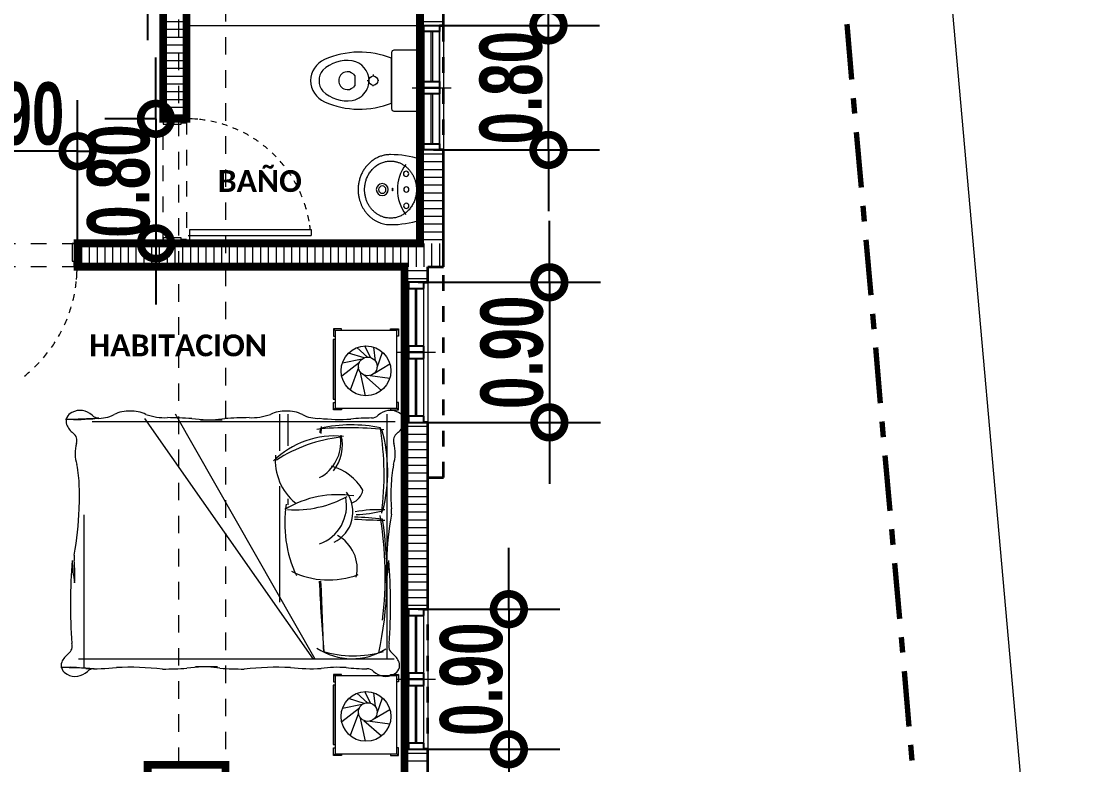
# Model space of a CAD drawing. Header units: metres. Extents: x -144 to 1000, y -717 to 29.
# Drawn here: x 471.55 to 478.34, y -567.22 to -562.44 of the extents above; entities that cross this region are included whole.
import ezdxf

# ---------------------------------------------------------------- set-up
doc = ezdxf.new("R2010")
doc.units = ezdxf.units.M
for name, pattern in [('Basculante', [0.11625, 0.075, -0.04125]), ('basculante modificado', [0.18, 0.1125, -0.0675]), ('Dash Dot 3_16_', [0.595313, 0.357187, -0.119063, 0, -0.119063]), ('Trazo', [0.45, 0.225, -0.225])]:
    doc.linetypes.add(name, pattern=pattern)
doc.layers.get('0').update_dxf_attribs({"color": 1})
doc.layers.get('Defpoints').update_dxf_attribs({"color": 1})
doc.layers.add('00-MEDICION', color=30, linetype='Continuous')
for name, color, linetype, lineweight in [('A-ANNO-DIMS', 1, 'Continuous', 9), ('A-DETL', 1, 'Continuous', 9), ('A-DETL-GENF', 1, 'Continuous', 9), ('A-DOOR', 1, 'Continuous', 9), ('A-DOOR-FRAM', 1, 'Continuous', 9), ('A-DOOR-HDLN', 1, 'Trazo', 20), ('A-GLAZ', 1, 'Continuous', 9), ('A-WALL', 4, 'Continuous', 9), ('G-ANNO-TEXT', 2, 'Continuous', 9), ('I-FURN', 2, 'Continuous', 9), ('P-SANR-FIXT', 1, 'Continuous', 9)]:
    doc.layers.add(name, color=color, linetype=linetype, lineweight=lineweight)
doc.layers.add('A-WALL-PATT', color=7, linetype='Continuous', lineweight=35, true_color=0x9c9c9c)
doc.styles.add('Britannic Bold_B_1', font='', dxfattribs={"width": 0.7, "height": 0.4})
doc.styles.add('Calibri_B_1', font='calibrib.ttf', dxfattribs={"height": 0.135})
doc.styles.get('Britannic Bold_B_1').set_extended_font_data('Britannic Bold', bold=True)
doc.dimstyles.new('LINDEROS', dxfattribs={"dimscale": 0.3048, "dimtxt": 0.406749, "dimasz": 0.393701, "dimexe": 0.328084, "dimexo": 0.0625, "dimgap": 0.032808, "dimtad": 1, "dimrnd": 0.01, "dimzin": 0, "dimdsep": 46, "dimtxsty": 'Britannic Bold_B_1', "dimblk1": 'DOTSMALL', "dimblk2": 'DOTSMALL', "dimsah": 1, "dimcen": 0.09, "dimazin": 0, "dimtfac": 1, "dimtdec": 4, "dimtix": 1, "dimtmove": 0, "dimatfit": 3, "dimfxl": 1.64042, "dimfxlon": 1, "dimtvp": 1, "dimtolj": 1, "dimtzin": 0, "dimarcsym": 2})

# ---------------------------------------------------------------- blocks, each defined once
blk = doc.blocks.new('U')
at = {"layer": 'A-ANNO-DIMS', "color": 5, "true_color": 0x0000ff}
blk.add_line((480.4645, -482.7343), (482.8649, -509.8081), dxfattribs=at)
at = {"layer": 'A-DETL', "color": 7, "linetype": 'Dash Dot 3_16_', "lineweight": 70}
blk.add_line((479.7828, -482.7947), (482.1832, -509.8685), dxfattribs=at)
at = {"layer": 'A-DETL', "color": 7, "linetype": 'Basculante', "lineweight": 35}
for p, q in [((478.7877, -503.7139), (478.7877, -497.51)), ((478.6877, -503.7139), (478.7877, -503.7139)), ((478.6877, -506.3589), (478.6877, -503.7139))]:
    blk.add_line(p, q, dxfattribs=at)
at = {"layer": 'A-DETL', "color": 7, "linetype": 'basculante modificado'}
for p, q in [((477.0875, -505.5599), (477.0875, -498.7599)), ((477.3875, -498.7599), (477.3875, -505.5599))]:
    blk.add_line(p, q, dxfattribs=at)
at = {"layer": 'A-DETL-GENF', "lineweight": 25}
for p, q in [((478.6627, -500.81), (478.7627, -500.81)), ((478.6627, -500.85), (478.6627, -500.81)), ((478.7627, -500.85), (478.6627, -500.85)), ((478.7627, -500.81), (478.7627, -500.85)), ((478.6627, -501.17), (478.7627, -501.17)), ((478.6627, -501.21), (478.6627, -501.17)), ((478.7627, -501.17), (478.7627, -501.21)), ((478.6627, -501.21), (478.7627, -501.21)), ((478.6627, -501.25), (478.6627, -501.21)), ((478.7627, -501.21), (478.6627, -501.21)), ((478.7627, -501.25), (478.6627, -501.25)), ((478.7627, -501.21), (478.7627, -501.25)), ((478.6627, -501.57), (478.7627, -501.57)), ((478.6627, -501.61), (478.6627, -501.57)), ((478.7627, -501.57), (478.7627, -501.61)), ((478.7627, -501.61), (478.6627, -501.61)), ((478.5627, -502.46), (478.5627, -502.5)), ((478.6627, -502.46), (478.5627, -502.46)), ((478.6627, -502.5), (478.6627, -502.46)), ((478.5627, -502.5), (478.6627, -502.5)), ((478.5627, -502.87), (478.5627, -502.91)), ((478.6627, -502.87), (478.5627, -502.87)), ((478.6627, -502.91), (478.6627, -502.87)), ((478.5627, -502.91), (478.6627, -502.91)), ((478.5627, -502.91), (478.5627, -502.95)), ((478.6627, -502.91), (478.5627, -502.91)), ((478.5627, -502.95), (478.6627, -502.95)), ((478.6627, -502.95), (478.6627, -502.91)), ((478.5627, -503.32), (478.5627, -503.36)), ((478.6627, -503.32), (478.5627, -503.32)), ((478.5627, -503.36), (478.6627, -503.36)), ((478.6627, -503.36), (478.6627, -503.32)), ((478.5627, -504.56), (478.5627, -504.6)), ((478.6627, -504.56), (478.5627, -504.56)), ((478.6627, -504.6), (478.6627, -504.56)), ((478.5627, -504.6), (478.6627, -504.6)), ((478.5627, -504.97), (478.5627, -505.01)), ((478.6627, -504.97), (478.5627, -504.97)), ((478.6627, -505.01), (478.6627, -504.97)), ((478.5627, -505.01), (478.6627, -505.01)), ((478.5627, -505.01), (478.5627, -505.05)), ((478.6627, -505.01), (478.5627, -505.01)), ((478.5627, -505.05), (478.6627, -505.05)), ((478.6627, -505.05), (478.6627, -505.01)), ((478.5627, -505.42), (478.5627, -505.46)), ((478.6627, -505.42), (478.5627, -505.42)), ((478.5627, -505.46), (478.6627, -505.46)), ((478.6627, -505.46), (478.6627, -505.42))]:
    blk.add_line(p, q, dxfattribs=at)
at = {"layer": 'A-DETL-GENF'}
for p, q in [((478.6627, -500.85), (478.6627, -501.17)), ((478.7077, -500.85), (478.7077, -501.17)), ((478.7177, -500.85), (478.7177, -501.17)), ((478.7627, -500.85), (478.7627, -501.17)), ((478.6627, -501.25), (478.6627, -501.57)), ((478.7077, -501.25), (478.7077, -501.57)), ((478.7177, -501.25), (478.7177, -501.57)), ((478.7627, -501.25), (478.7627, -501.57)), ((478.5627, -502.87), (478.5627, -502.5)), ((478.6077, -502.87), (478.6077, -502.5)), ((478.6177, -502.87), (478.6177, -502.5)), ((478.6627, -502.87), (478.6627, -502.5)), ((478.5627, -503.32), (478.5627, -502.95)), ((478.6077, -503.32), (478.6077, -502.95)), ((478.6177, -503.32), (478.6177, -502.95)), ((478.6627, -503.32), (478.6627, -502.95)), ((478.5627, -504.97), (478.5627, -504.6)), ((478.6077, -504.97), (478.6077, -504.6)), ((478.6177, -504.97), (478.6177, -504.6)), ((478.6627, -504.97), (478.6627, -504.6)), ((478.5627, -505.42), (478.5627, -505.05)), ((478.6077, -505.42), (478.6077, -505.05)), ((478.6177, -505.42), (478.6177, -505.05)), ((478.6627, -505.42), (478.6627, -505.05))]:
    blk.add_line(p, q, dxfattribs=at)
at = {"layer": 'A-DETL-GENF', "linetype": 'Basculante'}
for p, q in [((476.9877, -502.21), (476.9877, -501.41)), ((476.9877, -501.41), (477.1377, -501.41)), ((477.1377, -501.41), (477.1377, -502.21)), ((475.5377, -502.21), (476.4377, -502.21)), ((476.4377, -502.21), (476.4377, -502.36)), ((477.1377, -502.21), (476.9877, -502.21)), ((476.4377, -502.36), (475.5377, -502.36))]:
    blk.add_line(p, q, dxfattribs=at)
at = {"layer": 'A-DOOR', "lineweight": 15}
for p, q in [((477.1577, -502.12), (477.9377, -502.12)), ((477.1577, -502.195), (477.1577, -502.12)), ((477.9377, -502.12), (477.9377, -502.16)), ((477.1477, -502.16), (477.9377, -502.16)), ((477.1477, -502.195), (477.1577, -502.195)), ((477.1477, -502.21), (477.1477, -502.195))]:
    blk.add_line(p, q, dxfattribs=at)
at = {"layer": 'A-DOOR'}
blk.add_line((477.1377, -502.21), (476.9877, -502.21), dxfattribs=at)
for centre, radius, start, end in [((477.1377, -502.21), 0.8, 84.86021, 90), ((477.1377, -502.21), 0.8, 81.40092, 84.05706), ((477.1377, -502.21), 0.8, 76.09186, 78.74617), ((477.1377, -502.21), 0.8, 70.78086, 73.43707), ((477.1377, -502.21), 0.8, 65.46046, 68.1223), ((477.1377, -502.21), 0.8, 60.12331, 62.79443), ((477.1377, -502.21), 0.8, 54.7622, 57.44619), ((477.1377, -502.21), 0.8, 49.37018, 52.07048), ((477.1377, -502.21), 0.8, 43.94059, 46.66048), ((477.1377, -502.21), 0.8, 38.46716, 41.20973), ((477.1377, -502.21), 0.8, 32.94407, 35.71217), ((477.1377, -502.21), 0.8, 27.36602, 30.16222), ((477.1377, -502.21), 0.8, 21.72829, 24.55488), ((477.1377, -502.21), 0.8, 15.83157, 18.88574), ((477.1377, -502.21), 0.8, 10.25822, 13.15108), ((477.1377, -502.21), 0.8, 10.25822, 13.15108), ((477.1377, -502.21), 0.8, 6.45945, 8.44999), ((475.5392, -502.362), 0.8947, 354.86021, 0), ((475.5392, -502.362), 0.8947, 351.40092, 354.05706), ((475.5392, -502.362), 0.8947, 346.09186, 348.74617), ((475.5392, -502.362), 0.8947, 340.78086, 343.43707), ((475.5392, -502.362), 0.8947, 335.46046, 338.1223), ((475.5392, -502.362), 0.8947, 330.12331, 332.79443), ((475.5392, -502.362), 0.8947, 324.7622, 327.44619), ((475.5392, -502.362), 0.8947, 319.37018, 322.07048), ((475.5392, -502.362), 0.8947, 313.94059, 316.66048), ((475.5392, -502.362), 0.8947, 308.46716, 311.20973)]:
    blk.add_arc(centre, radius, start, end, dxfattribs=at)
at = {"layer": 'A-DOOR-FRAM'}
for p, q in [((476.9877, -501.41), (476.9877, -501.445)), ((476.9877, -501.445), (477.1027, -501.445)), ((477.1027, -501.445), (477.1027, -501.435)), ((477.1027, -501.435), (477.1377, -501.435)), ((477.1377, -501.435), (477.1377, -501.41)), ((476.9877, -502.175), (476.9877, -502.21)), ((477.1027, -502.175), (476.9877, -502.175)), ((477.1027, -502.185), (477.1027, -502.175)), ((477.1377, -502.185), (477.1027, -502.185)), ((477.1377, -502.21), (477.1377, -502.185)), ((476.4377, -502.21), (476.4027, -502.21)), ((476.4027, -502.21), (476.4027, -502.325)), ((476.4027, -502.325), (476.4127, -502.325)), ((476.4127, -502.325), (476.4127, -502.36)), ((476.4127, -502.36), (476.4377, -502.36))]:
    blk.add_line(p, q, dxfattribs=at)
at = {"layer": 'A-DOOR-HDLN'}
for p, q in [((476.9877, -501.41), (477.1377, -501.41)), ((476.4377, -502.21), (476.4377, -502.36))]:
    blk.add_line(p, q, dxfattribs=at)
at = {"layer": 'A-GLAZ'}
for p, q in [((478.7627, -500.81), (478.6627, -500.81)), ((478.6627, -500.81), (478.6627, -501.21)), ((478.7627, -501.21), (478.7627, -500.81)), ((478.5877, -501.21), (478.8377, -501.21)), ((478.7627, -501.21), (478.6627, -501.21)), ((478.6627, -501.21), (478.6627, -501.61)), ((478.7627, -501.21), (478.6627, -501.21)), ((478.7627, -501.61), (478.7627, -501.21)), ((478.7627, -501.61), (478.6627, -501.61)), ((478.5627, -502.46), (478.6627, -502.46)), ((478.5627, -502.46), (478.5627, -502.91)), ((478.6627, -502.91), (478.6627, -502.46)), ((478.4877, -502.91), (478.7377, -502.91)), ((478.5627, -502.91), (478.6627, -502.91)), ((478.5627, -502.91), (478.6627, -502.91)), ((478.5627, -502.91), (478.5627, -503.36)), ((478.6627, -503.36), (478.6627, -502.91)), ((478.5627, -503.36), (478.6627, -503.36)), ((478.5627, -504.56), (478.6627, -504.56)), ((478.5627, -504.56), (478.5627, -505.01)), ((478.6627, -505.01), (478.6627, -504.56)), ((478.4877, -505.01), (478.7377, -505.01)), ((478.5627, -505.01), (478.6627, -505.01)), ((478.5627, -505.01), (478.6627, -505.01)), ((478.5627, -505.01), (478.5627, -505.46)), ((478.6627, -505.46), (478.6627, -505.01)), ((478.5627, -505.46), (478.6627, -505.46))]:
    blk.add_line(p, q, dxfattribs=at)
at = {"layer": 'A-WALL', "lineweight": 35}
for p, q in [((478.7877, -500.81), (478.7877, -499.26)), ((477.1377, -501.41), (477.1377, -500.01)), ((478.6377, -500.01), (478.6377, -500.81)), ((476.9877, -500.4099), (476.9877, -501.41)), ((478.6377, -500.81), (478.6627, -500.81)), ((478.7627, -500.81), (478.7877, -500.81)), ((476.9877, -501.41), (477.1377, -501.41)), ((478.6377, -501.61), (478.6377, -502.21)), ((478.6627, -501.61), (478.6377, -501.61)), ((478.7877, -501.61), (478.7627, -501.61)), ((478.7877, -502.36), (478.7877, -501.61)), ((478.6377, -502.21), (476.4377, -502.21)), ((476.4377, -502.21), (476.4377, -502.36)), ((476.4377, -502.36), (478.5377, -502.36)), ((478.5377, -502.36), (478.5377, -502.46)), ((478.6877, -502.36), (478.7877, -502.36)), ((478.6877, -502.46), (478.6877, -502.36)), ((478.5377, -502.46), (478.5627, -502.46)), ((478.6627, -502.46), (478.6877, -502.46)), ((478.5377, -503.36), (478.5377, -504.56)), ((478.5627, -503.36), (478.5377, -503.36)), ((478.6877, -503.36), (478.6627, -503.36)), ((478.6877, -504.56), (478.6877, -503.36)), ((478.5377, -504.56), (478.5627, -504.56)), ((478.6627, -504.56), (478.6877, -504.56)), ((478.5377, -505.46), (478.5377, -506.21)), ((478.5627, -505.46), (478.5377, -505.46)), ((478.6877, -505.46), (478.6627, -505.46)), ((478.6877, -506.36), (478.6877, -505.46))]:
    blk.add_line(p, q, dxfattribs=at)
at = {"layer": 'A-WALL'}
for p, q in [((478.6377, -501.61), (478.6377, -500.81)), ((478.7877, -500.81), (478.7877, -501.61)), ((478.5377, -503.36), (478.5377, -502.46)), ((478.6877, -502.46), (478.6877, -503.36)), ((478.5377, -505.46), (478.5377, -504.56)), ((478.6877, -504.56), (478.6877, -505.46))]:
    blk.add_line(p, q, dxfattribs=at)
at = {"layer": 'A-WALL-PATT', "color": 8, "lineweight": 5, "true_color": 0x727272}
for p, q in [((476.9877, -500.7851), (477.1377, -500.7851)), ((476.9877, -500.8351), (477.1377, -500.8351)), ((478.6377, -500.7851), (478.7877, -500.7851)), ((476.9877, -500.8851), (477.1377, -500.8851)), ((476.9877, -500.9351), (477.1377, -500.9351)), ((476.9877, -500.9851), (477.1377, -500.9851)), ((476.9877, -501.0351), (477.1377, -501.0351)), ((476.9877, -501.0851), (477.1377, -501.0851)), ((476.9877, -501.1351), (477.1377, -501.1351)), ((476.9877, -501.1851), (477.1377, -501.1851)), ((476.9877, -501.2351), (477.1377, -501.2351)), ((476.9877, -501.2851), (477.1377, -501.2851)), ((476.9877, -501.3351), (477.1377, -501.3351)), ((476.9877, -501.3851), (477.1377, -501.3851)), ((478.6377, -501.6351), (478.7877, -501.6351)), ((478.6377, -501.6851), (478.7877, -501.6851)), ((478.6377, -501.7351), (478.7877, -501.7351)), ((478.6377, -501.7851), (478.7877, -501.7851)), ((478.6377, -501.8351), (478.7877, -501.8351)), ((478.6377, -501.8851), (478.7877, -501.8851)), ((478.6377, -501.9351), (478.7877, -501.9351)), ((478.6377, -501.9851), (478.7877, -501.9851)), ((478.6377, -502.0351), (478.7877, -502.0351)), ((478.6377, -502.0851), (478.7877, -502.0851)), ((478.6377, -502.1351), (478.7877, -502.1351)), ((478.6377, -502.1851), (478.7877, -502.1851)), ((476.4623, -502.21), (476.4623, -502.36)), ((476.5123, -502.21), (476.5123, -502.36)), ((476.5623, -502.21), (476.5623, -502.36)), ((476.6123, -502.21), (476.6123, -502.36)), ((476.6623, -502.21), (476.6623, -502.36)), ((476.7123, -502.21), (476.7123, -502.36)), ((476.7623, -502.21), (476.7623, -502.36)), ((476.8123, -502.21), (476.8123, -502.36)), ((476.8623, -502.21), (476.8623, -502.36)), ((476.9123, -502.21), (476.9123, -502.36)), ((476.9623, -502.21), (476.9623, -502.36)), ((477.0123, -502.21), (477.0123, -502.36)), ((477.0623, -502.21), (477.0623, -502.36)), ((477.1123, -502.21), (477.1123, -502.36)), ((477.1623, -502.21), (477.1623, -502.36)), ((477.2123, -502.21), (477.2123, -502.36)), ((477.2623, -502.21), (477.2623, -502.36)), ((477.3123, -502.21), (477.3123, -502.36)), ((477.3623, -502.21), (477.3623, -502.36)), ((477.4123, -502.21), (477.4123, -502.36)), ((477.4623, -502.21), (477.4623, -502.36)), ((477.5123, -502.21), (477.5123, -502.36)), ((477.5623, -502.21), (477.5623, -502.36)), ((477.6123, -502.21), (477.6123, -502.36)), ((477.6623, -502.21), (477.6623, -502.36)), ((477.7123, -502.21), (477.7123, -502.36)), ((477.7623, -502.21), (477.7623, -502.36)), ((477.8123, -502.21), (477.8123, -502.36)), ((477.8623, -502.21), (477.8623, -502.36)), ((477.9123, -502.21), (477.9123, -502.36)), ((477.9623, -502.21), (477.9623, -502.36)), ((478.0123, -502.21), (478.0123, -502.36)), ((478.0623, -502.21), (478.0623, -502.36)), ((478.1123, -502.21), (478.1123, -502.36)), ((478.1623, -502.21), (478.1623, -502.36)), ((478.2123, -502.21), (478.2123, -502.36)), ((478.2623, -502.21), (478.2623, -502.36)), ((478.3123, -502.21), (478.3123, -502.36)), ((478.3623, -502.21), (478.3623, -502.36)), ((478.4123, -502.21), (478.4123, -502.36)), ((478.4623, -502.21), (478.4623, -502.36)), ((478.5123, -502.21), (478.5123, -502.36)), ((478.5623, -502.21), (478.5623, -502.36)), ((478.6123, -502.21), (478.6123, -502.36)), ((478.6623, -502.21), (478.6623, -502.36)), ((478.7123, -502.21), (478.7123, -502.36)), ((478.7623, -502.21), (478.7623, -502.36)), ((478.538, -502.3851), (478.6877, -502.3851)), ((478.5384, -502.4351), (478.6877, -502.4351)), ((478.5377, -503.3851), (478.6877, -503.3851)), ((478.5377, -503.4351), (478.6877, -503.4351)), ((478.5377, -503.4851), (478.6877, -503.4851)), ((478.5377, -503.5351), (478.6877, -503.5351)), ((478.5377, -503.5851), (478.6877, -503.5851)), ((478.5377, -503.6351), (478.6877, -503.6351)), ((478.5377, -503.6851), (478.6877, -503.6851)), ((478.5377, -503.7351), (478.6877, -503.7351)), ((478.5377, -503.7851), (478.6877, -503.7851)), ((478.5377, -503.8351), (478.6877, -503.8351)), ((478.5377, -503.8851), (478.6877, -503.8851)), ((478.5377, -503.9351), (478.6877, -503.9351)), ((478.5377, -503.9851), (478.6877, -503.9851)), ((478.5377, -504.0351), (478.6877, -504.0351)), ((478.5377, -504.0851), (478.6877, -504.0851)), ((478.5377, -504.1351), (478.6877, -504.1351)), ((478.5377, -504.1851), (478.6877, -504.1851)), ((478.5377, -504.2351), (478.6877, -504.2351)), ((478.5377, -504.2851), (478.6877, -504.2851)), ((478.5377, -504.3351), (478.6877, -504.3351)), ((478.5377, -504.3851), (478.6877, -504.3851)), ((478.5377, -504.4351), (478.6877, -504.4351)), ((478.5377, -504.4851), (478.6877, -504.4851)), ((478.5377, -504.5351), (478.6877, -504.5351)), ((478.5377, -505.4851), (478.6877, -505.4851)), ((478.5377, -505.5351), (478.6877, -505.5351))]:
    blk.add_line(p, q, dxfattribs=at)
at = {"layer": 'I-FURN'}
for p, q in [((478.081, -502.7595), (478.0919, -502.7694)), ((478.081, -502.7595), (478.081, -502.8071)), ((478.1334, -502.7595), (478.081, -502.7595)), ((478.081, -502.8071), (478.0919, -502.8071)), ((478.0919, -502.7694), (478.0919, -503.2694)), ((478.4891, -502.7694), (478.0919, -502.7694)), ((478.1334, -502.7694), (478.1334, -502.7595)), ((478.4476, -502.7595), (478.5, -502.7595)), ((478.4476, -502.7694), (478.4476, -502.7595)), ((478.5, -502.7595), (478.4891, -502.7694)), ((478.4891, -503.2694), (478.4891, -502.7694)), ((478.5, -502.8071), (478.4891, -502.8071)), ((478.5, -502.7595), (478.5, -502.8071)), ((478.0792, -502.8283), (478.0792, -503.2105)), ((478.0919, -502.8283), (478.0792, -502.8283)), ((478.0919, -503.2105), (478.0919, -502.8283)), ((478.2996, -502.941), (478.232, -502.8798)), ((478.3187, -502.9434), (478.2832, -502.8691)), ((478.3508, -502.9662), (478.3403, -502.8768)), ((478.2651, -502.9535), (478.1386, -502.9789)), ((478.2785, -502.9457), (478.1787, -502.9146)), ((478.3615, -503.0077), (478.3962, -502.9087)), ((478.2483, -502.9763), (478.1345, -503.064)), ((478.2423, -503.0083), (478.1885, -503.1522)), ((478.3446, -503.043), (478.4442, -502.984)), ((478.2501, -503.0313), (478.2856, -503.189)), ((478.2762, -503.0552), (478.3898, -503.1545)), ((478.3171, -503.059), (478.4436, -503.0758)), ((478.0792, -503.2105), (478.0919, -503.2105)), ((478.081, -503.2317), (478.0919, -503.2317)), ((478.081, -503.2793), (478.081, -503.2317)), ((478.081, -503.2793), (478.0919, -503.2694)), ((478.1334, -503.2793), (478.081, -503.2793)), ((478.0919, -503.2694), (478.4891, -503.2694)), ((478.1334, -503.2694), (478.1334, -503.2793)), ((478.4476, -503.2694), (478.4476, -503.2793)), ((478.4476, -503.2793), (478.5, -503.2793)), ((478.5, -503.2317), (478.4891, -503.2317)), ((478.5, -503.2793), (478.4891, -503.2694)), ((478.5, -503.2793), (478.5, -503.2317)), ((478.477, -503.3569), (476.5309, -503.3569)), ((477.9534, -504.8819), (476.87, -503.335)), ((477.9634, -504.8819), (477.067, -503.3081)), ((477.7369, -503.5424), (477.7369, -503.3081)), ((477.7899, -503.5108), (477.7899, -503.3081)), ((478.4258, -503.953), (478.4258, -503.3081)), ((478.4258, -504.8819), (478.4258, -503.4371)), ((477.7369, -504.5155), (477.7369, -503.7692)), ((477.7899, -503.89), (477.7899, -503.8514)), ((476.4804, -504.937), (476.4804, -503.953)), ((478.472, -504.8819), (476.4422, -504.8819)), ((478.081, -504.9792), (478.0919, -504.9891)), ((478.081, -504.9792), (478.081, -505.0268)), ((478.1334, -504.9792), (478.081, -504.9792)), ((478.0919, -504.9891), (478.0919, -505.4891)), ((478.4891, -504.9891), (478.0919, -504.9891)), ((478.1334, -504.9891), (478.1334, -504.9792)), ((478.4476, -504.9792), (478.5, -504.9792)), ((478.4476, -504.9891), (478.4476, -504.9792)), ((478.5, -504.9792), (478.4891, -504.9891)), ((478.4891, -505.4891), (478.4891, -504.9891)), ((478.5, -504.9792), (478.5, -505.0268)), ((478.0792, -505.048), (478.0792, -505.4302)), ((478.0919, -505.048), (478.0792, -505.048)), ((478.081, -505.0268), (478.0919, -505.0268)), ((478.0919, -505.4302), (478.0919, -505.048)), ((478.5, -505.0268), (478.4891, -505.0268)), ((478.2996, -505.1607), (478.232, -505.0995)), ((478.3187, -505.1631), (478.2832, -505.0888)), ((478.3508, -505.186), (478.3403, -505.0965)), ((478.3615, -505.2274), (478.3962, -505.1284)), ((478.2483, -505.1961), (478.1345, -505.2837)), ((478.2651, -505.1732), (478.1386, -505.1986)), ((478.2785, -505.1654), (478.1787, -505.1343)), ((478.2423, -505.2281), (478.1885, -505.3719)), ((478.2501, -505.2511), (478.2856, -505.4087)), ((478.3446, -505.2627), (478.4442, -505.2037)), ((478.2762, -505.2749), (478.3898, -505.3743)), ((478.3171, -505.2787), (478.4436, -505.2956)), ((478.0792, -505.4302), (478.0919, -505.4302)), ((478.081, -505.4514), (478.0919, -505.4514)), ((478.081, -505.4991), (478.081, -505.4514)), ((478.5, -505.4514), (478.4891, -505.4514)), ((478.5, -505.4991), (478.5, -505.4514)), ((478.0919, -505.4891), (478.081, -505.4991)), ((478.1334, -505.4991), (478.081, -505.4991)), ((478.0919, -505.4891), (478.4891, -505.4891)), ((478.1334, -505.4891), (478.1334, -505.4991)), ((478.4476, -505.4891), (478.4476, -505.4991)), ((478.4476, -505.4991), (478.5, -505.4991)), ((478.5, -505.4991), (478.4891, -505.4891))]:
    blk.add_line(p, q, dxfattribs=at)
for centre, radius in [((478.2906, -503.0289), 0.16), ((478.3018, -503.0009), 0.06), ((478.2906, -505.2487), 0.16), ((478.3018, -505.2207), 0.06)]:
    blk.add_circle(centre, radius, dxfattribs=at)
for centre, radius, start, end in [((476.4535, -503.3933), 0.1105, 45.78413, 118.72126), ((476.7683, -503.5062), 0.219, 87.96316, 116.12762), ((476.7853, -503.4875), 0.2003, 63.04698, 92.64916), ((477.7681, -503.4875), 0.2003, 87.35084, 116.95302), ((477.7851, -503.5062), 0.219, 63.87238, 92.03684), ((478.4468, -503.3933), 0.1105, 61.27874, 134.21587), ((476.3621, -500.1555), 3.1832, 269.9735, 273.80556), ((476.4313, -502.1305), 1.2103, 266.64954, 276.11997), ((476.4272, -503.3549), 0.0644, 114.65516, 197.05817), ((476.5719, -503.2745), 0.0572, 223.7565, 271.4444), ((476.5712, -503.1159), 0.2183, 267.15615, 297.45765), ((476.9992, -502.9593), 0.3706, 250.60635, 272.32801), ((477.0039, -505.7034), 2.3738, 85.96877, 89.74947), ((477.3294, -501.9788), 1.3659, 263.33019, 271.54247), ((477.2556, -502.467), 0.8777, 268.07696, 278.32269), ((477.5495, -505.7034), 2.3738, 90.25053, 94.03123), ((477.5542, -502.9593), 0.3706, 267.67199, 289.39365), ((477.9822, -503.1159), 0.2183, 242.54235, 272.84385), ((478.1221, -502.1305), 1.2103, 263.88003, 273.35046), ((478.326, -504.5994), 1.2676, 89.95925, 96.03219), ((478.3284, -503.2745), 0.0572, 268.5556, 316.2435), ((478.473, -503.3549), 0.0644, 342.94183, 65.34484), ((476.4978, -503.3158), 0.1443, 203.70607, 231.95597), ((476.3775, -503.4757), 0.0559, 340.23108, 55.86441), ((478.1797, -505.3897), 1.9954, 83.52926, 95.90649), ((479.5955, -503.6898), 1.6237, 169.65936, 170.67082), ((478.1979, -504.2859), 0.9098, 78.25655, 102.68249), ((475.9497, -503.372), 2.0543, 358.35002, 359.61519), ((476.4489, -503.6992), 1.9579, 352.83907, 8.93312), ((477.4177, -503.6779), 1.0127, 345.75461, 15.53442), ((478.5228, -503.4757), 0.0559, 124.13559, 199.76892), ((478.4025, -503.3158), 0.1443, 308.04403, 336.29393), ((476.6679, -503.5584), 0.2462, 164.99871, 197.18078), ((478.089, -504.0087), 0.5616, 84.18704, 134.47313), ((478.2404, -504.422), 0.9739, 96.66465, 122.61963), ((477.8696, -503.4858), 0.2596, 297.99994, 6.88737), ((477.8704, -503.506), 0.2687, 321.91879, 13.67035), ((478.2324, -503.5584), 0.2462, 342.81922, 15.00129), ((475.4761, -503.8094), 0.9731, 2.20755, 10.5557), ((478.056, -503.6061), 0.3482, 174.31868, 231.27219), ((479.4242, -503.8094), 0.9731, 169.4443, 177.79245), ((477.98, -503.9656), 0.3369, 30.2878, 74.59824), ((475.476, -503.8299), 0.9742, 354.95264, 3.41649), ((478.1079, -504.4762), 0.6518, 80.80231, 121.34581), ((477.8365, -503.2336), 0.6879, 265.85031, 298.95445), ((477.9893, -503.9354), 0.2171, 296.15787, 35.83294), ((478.1613, -503.772), 0.1121, 291.67931, 347.8243), ((479.4242, -503.8299), 0.9742, 176.58351, 185.04736), ((478.5541, -504.0092), 0.7857, 170.93942, 205.21906), ((477.9065, -503.895), 0.2591, 289.16577, 11.95874), ((474.7688, -503.8912), 1.6778, 348.97749, 359.16537), ((478.19, -505.539), 1.57, 82.44671, 89.05528), ((478.3682, -504.699), 0.778, 86.87703, 100.83334), ((478.205, -503.1846), 0.7676, 271.61243, 284.6566), ((476.0933, -504.348), 2.3207, 352.98595, 9.67151), ((480.101, -504.2714), 1.6778, 168.97749, 179.15234), ((477.6065, -503.9411), 0.8477, 359.3603, 1.72422), ((478.4162, -500.9491), 3.0385, 266.22382, 269.89372), ((476.1285, -504.3482), 2.2972, 347.61921, 9.15623), ((477.996, -504.2978), 0.2382, 346.50973, 62.29583), ((477.2633, -504.2214), 0.8477, 179.3603, 181.72422), ((480.0743, -504.5311), 3.683, 175.57331, 183.8684), ((477.4172, -504.2086), 1.0156, 182.16014, 190.33151), ((475.4456, -504.3327), 0.9742, 356.58351, 5.04736), ((479.3938, -504.3327), 0.9742, 174.94263, 183.41649), ((477.4222, -504.2086), 1.0156, 349.66849, 357.83986), ((474.7651, -504.5311), 3.683, 356.1316, 4.42669), ((478.0509, -503.8375), 0.5349, 243.49737, 290.69743), ((489.0373, -503.9097), 11.0568, 182.44004, 184.78531), ((413.6635, -507.1789), 64.3987, 2.088342, 2.490604), ((476.347, -504.7985), 0.0559, 304.13559, 19.76892), ((478.4923, -504.7985), 0.0559, 160.23108, 235.86441), ((476.4674, -504.9584), 0.1443, 128.04403, 156.29393), ((478.2004, -504.4726), 0.4055, 236.16641, 302.49004), ((478.212, -504.1691), 0.6905, 252.85913, 286.07365), ((478.372, -504.9584), 0.1443, 23.70607, 51.95597), ((476.3968, -504.9193), 0.0644, 162.94183, 245.34484), ((478.4426, -504.9193), 0.0644, 294.65516, 17.05817), ((476.3867, -505.7088), 0.7754, 82.35214, 94.18592), ((476.3316, -508.1187), 3.1832, 86.19444, 90.0265), ((476.423, -504.8809), 0.1105, 241.27874, 314.21587), ((476.5576, -503.8508), 1.0916, 266.4465, 276.79091), ((476.5415, -504.9997), 0.0572, 88.5556, 136.2435), ((476.7697, -506.9149), 1.9819, 83.79893, 92.40126), ((476.9734, -502.5709), 2.3738, 270.25053, 274.03123), ((477.2989, -506.2954), 1.3659, 88.45753, 96.66981), ((477.2252, -505.8072), 0.8777, 81.67731, 91.92304), ((477.5191, -502.5709), 2.3738, 265.96877, 269.74947), ((477.7228, -506.9149), 1.9819, 87.59874, 96.20107), ((477.9349, -503.8508), 1.0916, 263.20909, 273.5535), ((478.1058, -505.7088), 0.7754, 85.81408, 97.64786), ((478.2956, -503.6749), 1.2676, 263.96781, 270.04075), ((478.2979, -504.9997), 0.0572, 43.7565, 91.4444), ((478.4163, -504.8809), 0.1105, 225.78413, 298.72126)]:
    blk.add_arc(centre, radius, start, end, dxfattribs=at)
at = {"layer": 'P-SANR-FIXT'}
for p, q in [((477.1377, -500.81), (478.6377, -500.81)), ((478.4554, -500.9845), (478.4554, -501.1649)), ((478.6227, -500.9695), (478.4704, -500.9695)), ((478.4554, -501.3089), (478.4554, -501.0209)), ((478.2071, -501.1218), (478.2194, -501.1341)), ((478.2194, -501.1341), (478.2194, -501.1957)), ((478.2977, -501.1649), (478.3077, -501.1649)), ((478.3377, -501.1249), (478.3377, -501.1349)), ((478.3727, -501.1649), (478.3677, -501.1649)), ((478.4554, -501.1649), (478.4554, -501.3453)), ((478.2194, -501.1957), (478.2071, -501.208)), ((478.3377, -501.1999), (478.3377, -501.1949)), ((478.4704, -501.3603), (478.6227, -501.3603))]:
    blk.add_line(p, q, dxfattribs=at)
blk.add_circle((478.3377, -501.1649), 0.03, dxfattribs=at)
for centre, radius, start, end in [((478.2495, -501.54), 0.5584, 68.35911, 113.79689), ((478.4704, -500.9845), 0.015, 90, 180), ((478.6227, -500.9845), 0.015, 0, 90), ((478.0847, -501.1663), 0.15, 113.79689, 179.46886), ((478.1673, -501.2554), 0.2199, 80.90608, 134.39736), ((478.1818, -501.1649), 0.1282, 359.99847, 80.90608), ((478.0705, -501.1566), 0.0816, 134.39736, 185.83548), ((478.1742, -501.1649), 0.0581, 107.18646, 252.81705), ((478.1718, -501.1572), 0.05, 45, 107.18646), ((478.0847, -501.1635), 0.15, 180.53114, 246.20311), ((478.0705, -501.1732), 0.0816, 174.16452, 225.60264), ((478.1818, -501.1649), 0.1282, 312.44528, 0.00153), ((478.1673, -501.0744), 0.2199, 225.60264, 279.09392), ((478.1718, -501.1727), 0.05, 252.81705, 315), ((478.2495, -500.7899), 0.5584, 246.20311, 291.64089), ((478.1818, -501.1649), 0.1282, 279.09392, 312.44528), ((478.4704, -501.3453), 0.015, 180, 270), ((478.6227, -501.3453), 0.015, 270, 0), ((478.4481, -502.2541), 0.6142, 72.01714, 89.98286), ((478.7592, -501.8634), 0.2666, 143.08789, 217.32303), ((478.5482, -501.7636), 0.017, 90, 270), ((478.5482, -501.7636), 0.017, 270, 90), ((478.3954, -501.8649), 0.0386, 90, 270), ((478.3954, -501.8649), 0.0235, 90, 270), ((478.3954, -501.8649), 0.0386, 270, 90), ((478.3954, -501.8649), 0.0235, 270, 90), ((478.5497, -501.8641), 0.0168, 0, 180), ((478.5497, -501.8641), 0.0168, 180, 0), ((478.5493, -501.9692), 0.017, 90, 270), ((478.5493, -501.9692), 0.017, 270, 90), ((478.4481, -501.4757), 0.6142, 270.01714, 287.98286)]:
    blk.add_arc(centre, radius, start, end, dxfattribs=at)
for major_axis in [(0, -0.00908), (0, 0.00908)]:
    blk.add_ellipse((478.4616, -501.8644), major_axis=major_axis, ratio=0.332108, start_param=3.141593, end_param=6.283185, dxfattribs=at)
for points, knots in [([(478.4482, -501.6399), (478.4401, -501.6399), (478.4282, -501.6407), (478.4125, -501.6431), (478.401, -501.6456), (478.3895, -501.6489), (478.3782, -501.6529), (478.3671, -501.6575), (478.3564, -501.6628), (478.346, -501.6687), (478.3358, -501.6753), (478.3261, -501.6825), (478.3168, -501.6902), (478.3079, -501.6984), (478.2995, -501.7072), (478.2915, -501.7164), (478.2841, -501.7261), (478.2772, -501.7361), (478.2709, -501.7466), (478.265, -501.7575), (478.2598, -501.7686), (478.2552, -501.78), (478.2511, -501.7917), (478.2477, -501.8036), (478.2448, -501.8156), (478.2427, -501.8278), (478.2411, -501.8401), (478.2401, -501.8526), (478.2398, -501.8649), (478.2401, -501.8773), (478.2411, -501.8897), (478.2427, -501.902), (478.2447, -501.9132), (478.247, -501.9232), (478.2502, -501.9352), (478.2551, -501.9499), (478.2622, -501.9668), (478.2707, -501.9832), (478.2805, -501.9989), (478.2914, -502.0134), (478.3036, -502.0272), (478.3167, -502.0398), (478.3308, -502.0511), (478.3459, -502.0613), (478.3616, -502.0698), (478.3781, -502.0771), (478.3952, -502.0828), (478.4125, -502.0868), (478.4302, -502.0893), (478.4422, -502.0899), (478.4482, -502.0899)], [0, 0, 0, 0, 0.035714, 0.053571, 0.071429, 0.089286, 0.107143, 0.125, 0.142857, 0.160714, 0.178571, 0.196429, 0.214286, 0.232143, 0.25, 0.267857, 0.285714, 0.303571, 0.321429, 0.339286, 0.357143, 0.375, 0.392857, 0.410714, 0.428571, 0.446429, 0.464286, 0.482143, 0.5, 0.517857, 0.535714, 0.553571, 0.571429, 0.584821, 0.598214, 0.625, 0.651786, 0.678571, 0.705357, 0.732143, 0.758929, 0.785714, 0.8125, 0.839286, 0.866071, 0.892857, 0.919643, 0.946429, 0.973214, 1, 1, 1, 1]), ([(478.4482, -502.0482), (478.4414, -502.0482), (478.4313, -502.0475), (478.4181, -502.0453), (478.4083, -502.043), (478.3987, -502.0401), (478.3891, -502.0364), (478.3797, -502.0322), (478.3707, -502.0273), (478.362, -502.0219), (478.3535, -502.0159), (478.3454, -502.0093), (478.3377, -502.0022), (478.3304, -501.9947), (478.3234, -501.9865), (478.3169, -501.978), (478.311, -501.9691), (478.3056, -501.9599), (478.3006, -501.9502), (478.2961, -501.9401), (478.2923, -501.93), (478.289, -501.9195), (478.2863, -501.9088), (478.2842, -501.8979), (478.2827, -501.887), (478.2818, -501.876), (478.2815, -501.8649), (478.2818, -501.8538), (478.2827, -501.8428), (478.2842, -501.8319), (478.2863, -501.821), (478.289, -501.8103), (478.2926, -501.799), (478.2971, -501.7871), (478.303, -501.7747), (478.3095, -501.7629), (478.3169, -501.7518), (478.3251, -501.7412), (478.3339, -501.7312), (478.3433, -501.7222), (478.3535, -501.7139), (478.3642, -501.7064), (478.3752, -501.6999), (478.3867, -501.6943), (478.3987, -501.6897), (478.4108, -501.6861), (478.4271, -501.6827), (478.4397, -501.6816), (478.4482, -501.6816)], [0, 0, 0, 0, 0.038462, 0.057692, 0.076923, 0.096154, 0.115385, 0.134615, 0.153846, 0.173077, 0.192308, 0.211538, 0.230769, 0.25, 0.269231, 0.288462, 0.307692, 0.326923, 0.346154, 0.365385, 0.384615, 0.403846, 0.423077, 0.442308, 0.461538, 0.480769, 0.5, 0.519231, 0.538462, 0.557692, 0.576923, 0.596154, 0.615385, 0.639423, 0.663462, 0.6875, 0.711538, 0.735577, 0.759615, 0.783654, 0.807692, 0.831731, 0.855769, 0.879808, 0.903846, 0.927885, 0.951923, 1, 1, 1, 1]), ([(478.4482, -501.6816), (478.4551, -501.6816), (478.4652, -501.6823), (478.4784, -501.6845), (478.4881, -501.6868), (478.4978, -501.6898), (478.5074, -501.6934), (478.5167, -501.6977), (478.5257, -501.7025), (478.5345, -501.7079), (478.543, -501.7139), (478.5511, -501.7205), (478.5588, -501.7276), (478.5661, -501.7352), (478.5731, -501.7433), (478.5795, -501.7518), (478.5855, -501.7607), (478.5909, -501.77), (478.5959, -501.7797), (478.6003, -501.7897), (478.6042, -501.7999), (478.6074, -501.8103), (478.6102, -501.821), (478.6123, -501.8319), (478.6138, -501.8428), (478.6147, -501.8538), (478.615, -501.8649), (478.6147, -501.876), (478.6138, -501.887), (478.6123, -501.8979), (478.6102, -501.9088), (478.6074, -501.9195), (478.6039, -501.9308), (478.5993, -501.9427), (478.5935, -501.9551), (478.5869, -501.9669), (478.5796, -501.978), (478.5714, -501.9887), (478.5625, -501.9986), (478.5532, -502.0076), (478.543, -502.0159), (478.5323, -502.0234), (478.5213, -502.0299), (478.5098, -502.0355), (478.4978, -502.0401), (478.4857, -502.0437), (478.4694, -502.0472), (478.4568, -502.0482), (478.4482, -502.0482)], [0, 0, 0, 0, 0.038462, 0.057692, 0.076923, 0.096154, 0.115385, 0.134615, 0.153846, 0.173077, 0.192308, 0.211538, 0.230769, 0.25, 0.269231, 0.288462, 0.307692, 0.326923, 0.346154, 0.365385, 0.384615, 0.403846, 0.423077, 0.442308, 0.461538, 0.480769, 0.5, 0.519231, 0.538462, 0.557692, 0.576923, 0.596154, 0.615385, 0.639423, 0.663462, 0.6875, 0.711538, 0.735577, 0.759615, 0.783654, 0.807692, 0.831731, 0.855769, 0.879808, 0.903846, 0.927885, 0.951923, 1, 1, 1, 1])]:
    blk.add_open_spline(points, degree=3, knots=knots, dxfattribs=at)
at = {"layer": 'G-ANNO-TEXT', "style": 'Calibri_B_1'}
for s, p in [('BAÑO', (477.3382, -501.8797)), ('HABITACION', (476.5108, -502.9354))]:
    blk.add_text(s, height=0.14, dxfattribs=at).set_placement(p)
blk = doc.blocks.new('_DotSmall')
at = {"color": 0, "linetype": 'ByBlock', "const_width": 0.5}
blk.add_lwpolyline([(-0.0625, 0, 1), (0.0625, 0, 1)], format="xyb", close=True, dxfattribs=at)
blk = doc.blocks.new('*D596')
at = {"layer": '00-MEDICION', "color": 0, "lineweight": -2, "transparency": 16777216}
for p, q in [((471.4649, -562.1324), (471.4649, -562.5653)), ((472.3649, -562.1324), (472.3649, -562.5653)), ((471.4649, -562.2373), (471.0712, -562.2373)), ((471.4649, -562.2373), (472.3649, -562.2373)), ((472.3649, -562.2373), (472.7586, -562.2373))]:
    blk.add_line(p, q, dxfattribs=at)
at = {"layer": 'Defpoints', "color": 0, "transparency": 16777216}
for p in [(471.4649, -562.0699), (472.3649, -562.0699), (472.3649, -562.2373)]:
    blk.add_point(p, dxfattribs=at)
at = {"layer": '00-MEDICION', "color": 0, "lineweight": -2, "transparency": 16777216, "xscale": 0.3937007874015748, "yscale": 0.3937007874015748, "zscale": 0.3937007874015748}
blk.add_blockref('_DotSmall', (471.4649, -562.2373), dxfattribs=at)
at = {"layer": '00-MEDICION', "color": 0, "lineweight": -2, "transparency": 16777216, "xscale": 0.3937007874015748, "yscale": 0.3937007874015748, "zscale": 0.3937007874015748, "rotation": 180}
blk.add_blockref('_DotSmall', (472.3649, -562.2373), dxfattribs=at)
at = {"layer": '00-MEDICION', "color": 0, "transparency": 16777216, "insert": (471.9149, -561.9978), "char_height": 0.4, "attachment_point": 5, "style": 'Britannic Bold_B_1'}
blk.add_mtext('\\A1;0.90', dxfattribs=at)
blk = doc.blocks.new('*D597')
at = {"layer": '00-MEDICION', "color": 0, "lineweight": -2, "transparency": 16777216}
for p, q in [((472.4181, -563.07), (472.4181, -562.6763)), ((472.4181, -563.07), (472.0901, -563.07)), ((472.4181, -563.07), (472.4181, -563.87)), ((472.4181, -563.87), (472.0901, -563.87)), ((472.4181, -563.87), (472.4181, -564.2637))]:
    blk.add_line(p, q, dxfattribs=at)
at = {"layer": 'Defpoints', "color": 0, "transparency": 16777216}
for p in [(472.4649, -563.07), (472.4181, -563.87), (472.4649, -563.87)]:
    blk.add_point(p, dxfattribs=at)
at = {"layer": '00-MEDICION', "color": 0, "lineweight": -2, "transparency": 16777216, "xscale": 0.3937007874015748, "yscale": 0.3937007874015748, "zscale": 0.3937007874015748}
for p, rotation in [((472.4181, -563.07), 270), ((472.4181, -563.87), 90)]:
    blk.add_blockref('_DotSmall', p, dxfattribs=dict(at, rotation=rotation))
at = {"layer": '00-MEDICION', "color": 0, "transparency": 16777216, "insert": (472.1787, -563.47), "char_height": 0.4, "attachment_point": 5, "rotation": 90, "style": 'Britannic Bold_B_1'}
blk.add_mtext('\\A1;0.80', dxfattribs=at)
blk = doc.blocks.new('*D606')
at = {"layer": '00-MEDICION', "color": 0, "lineweight": -2, "transparency": 16777216}
for p, q in [((471.015, -563.9575), (471.015, -562.9501)), ((471.915, -563.9575), (471.915, -562.9501)), ((471.015, -563.2782), (470.6213, -563.2782)), ((471.915, -563.2782), (471.015, -563.2782)), ((471.915, -563.2782), (472.3087, -563.2782))]:
    blk.add_line(p, q, dxfattribs=at)
at = {"layer": 'Defpoints', "color": 0, "transparency": 16777216}
for p in [(471.015, -563.2782), (471.015, -564.02), (471.915, -564.02)]:
    blk.add_point(p, dxfattribs=at)
at = {"layer": '00-MEDICION', "color": 0, "lineweight": -2, "transparency": 16777216, "xscale": 0.3937007874015748, "yscale": 0.3937007874015748, "zscale": 0.3937007874015748}
blk.add_blockref('_DotSmall', (471.015, -563.2782), dxfattribs=at)
at = {"layer": '00-MEDICION', "color": 0, "lineweight": -2, "transparency": 16777216, "xscale": 0.3937007874015748, "yscale": 0.3937007874015748, "zscale": 0.3937007874015748, "rotation": 180}
blk.add_blockref('_DotSmall', (471.915, -563.2782), dxfattribs=at)
at = {"layer": '00-MEDICION', "color": 0, "transparency": 16777216, "insert": (471.465, -563.0386), "char_height": 0.4, "attachment_point": 5, "style": 'Britannic Bold_B_1'}
blk.add_mtext('\\A1;0.90', dxfattribs=at)
blk = doc.blocks.new('*D613')
at = {"layer": '00-MEDICION', "color": 0, "lineweight": -2, "transparency": 16777216}
for p, q in [((474.6858, -566.22), (474.6858, -565.8263)), ((474.1025, -566.22), (475.0139, -566.22)), ((474.6858, -566.22), (474.6858, -567.12)), ((474.1025, -567.12), (475.0139, -567.12)), ((474.6858, -567.12), (474.6858, -567.5137))]:
    blk.add_line(p, q, dxfattribs=at)
at = {"layer": 'Defpoints', "color": 0, "transparency": 16777216}
for p in [(474.04, -566.22), (474.04, -567.12), (474.6858, -567.12)]:
    blk.add_point(p, dxfattribs=at)
at = {"layer": '00-MEDICION', "color": 0, "lineweight": -2, "transparency": 16777216, "xscale": 0.3937007874015748, "yscale": 0.3937007874015748, "zscale": 0.3937007874015748}
for p, rotation in [((474.6858, -566.22), 270), ((474.6858, -567.12), 90)]:
    blk.add_blockref('_DotSmall', p, dxfattribs=dict(at, rotation=rotation))
at = {"layer": '00-MEDICION', "color": 0, "transparency": 16777216, "insert": (474.4462, -566.67), "char_height": 0.4, "attachment_point": 5, "rotation": 90, "style": 'Britannic Bold_B_1'}
blk.add_mtext('\\A1;0.90', dxfattribs=at)
blk = doc.blocks.new('*D614')
at = {"layer": '00-MEDICION', "color": 0, "lineweight": -2, "transparency": 16777216}
for p, q in [((474.946, -564.12), (474.946, -563.7263)), ((474.1025, -564.12), (475.2741, -564.12)), ((474.946, -564.12), (474.946, -565.02)), ((474.1025, -565.02), (475.2741, -565.02)), ((474.946, -565.02), (474.946, -565.4137))]:
    blk.add_line(p, q, dxfattribs=at)
at = {"layer": 'Defpoints', "color": 0, "transparency": 16777216}
for p in [(474.04, -564.12), (474.04, -565.02), (474.946, -565.02)]:
    blk.add_point(p, dxfattribs=at)
at = {"layer": '00-MEDICION', "color": 0, "lineweight": -2, "transparency": 16777216, "xscale": 0.3937007874015748, "yscale": 0.3937007874015748, "zscale": 0.3937007874015748}
for p, rotation in [((474.946, -564.12), 270), ((474.946, -565.02), 90)]:
    blk.add_blockref('_DotSmall', p, dxfattribs=dict(at, rotation=rotation))
at = {"layer": '00-MEDICION', "color": 0, "transparency": 16777216, "insert": (474.7064, -564.57), "char_height": 0.4, "attachment_point": 5, "rotation": 90, "style": 'Britannic Bold_B_1'}
blk.add_mtext('\\A1;0.90', dxfattribs=at)
blk = doc.blocks.new('*D615')
at = {"layer": '00-MEDICION', "color": 0, "lineweight": -2, "transparency": 16777216}
for p, q in [((474.9403, -562.47), (474.9403, -562.0763)), ((474.2024, -562.47), (475.2683, -562.47)), ((474.9403, -563.27), (474.9403, -562.47)), ((474.2024, -563.27), (475.2683, -563.27)), ((474.9403, -563.27), (474.9403, -563.6637))]:
    blk.add_line(p, q, dxfattribs=at)
at = {"layer": 'Defpoints', "color": 0, "transparency": 16777216}
for p in [(474.1399, -562.47), (474.9403, -562.47), (474.1399, -563.27)]:
    blk.add_point(p, dxfattribs=at)
at = {"layer": '00-MEDICION', "color": 0, "lineweight": -2, "transparency": 16777216, "xscale": 0.3937007874015748, "yscale": 0.3937007874015748, "zscale": 0.3937007874015748}
for p, rotation in [((474.9403, -562.47), 270), ((474.9403, -563.27), 90)]:
    blk.add_blockref('_DotSmall', p, dxfattribs=dict(at, rotation=rotation))
at = {"layer": '00-MEDICION', "color": 0, "transparency": 16777216, "insert": (474.7006, -562.87), "char_height": 0.4, "attachment_point": 5, "rotation": 90, "style": 'Britannic Bold_B_1'}
blk.add_mtext('\\A1;0.80', dxfattribs=at)

msp = doc.modelspace()

# ---------------------------------------------------------------- linework, layer by layer
at = {"layer": '00-MEDICION', "const_width": 0.05}
for points in [[(472.4651, -559.72), (472.4651, -560.72), (472.6149, -560.72), (472.6149, -560.4199), (472.8651, -560.4199), (472.8651, -559.7186), (472.7657, -559.7186), (472.7657, -559.32), (474.1156, -559.32), (474.1146, -561.52), (472.4649, -561.52), (472.4649, -561.9199), (472.3649, -561.9199), (472.3649, -562.0699), (472.4649, -562.0699), (472.4649, -563.07), (472.6149, -563.07), (472.6149, -561.67), (474.1149, -561.67), (474.1149, -563.87), (471.915, -563.87), (471.915, -564.02), (474.015, -564.02), (474.0146, -567.87)], [(472.8648, -567.87), (472.8648, -567.2199), (472.3648, -567.22), (472.3648, -567.87)]]:
    msp.add_lwpolyline(points, dxfattribs=at)

# ---------------------------------------------------------------- block references
at = {"color": 3}
msp.add_blockref('U', (-4.5227, -61.66), dxfattribs=at)

# ---------------------------------------------------------------- dimensions: what is measured, and where the dimension line sits
at = {"layer": '00-MEDICION'}
for p1, p2, distance, picture, middle in [((471.4649, -562.0699), (472.3649, -562.0699), -0.1673, '*D596', (471.9149, -561.9978)), ((472.4649, -563.07), (472.4649, -563.87), -0.0468, '*D597', (472.1787, -563.47))]:
    dim = msp.add_aligned_dim(p1=p1, p2=p2, distance=distance, dimstyle='LINDEROS', override={"dimscale": 1, "dimpost": '<>'}, dxfattribs=at)
    dim.commit()
    dim.dimension.update_dxf_attribs({"geometry": picture, "text_midpoint": middle})
for base, p1, p2, picture, middle in [((474.9403, -562.47), (474.1399, -563.27), (474.1399, -562.47), '*D615', (474.7006, -562.87)), ((474.946, -565.02), (474.04, -564.12), (474.04, -565.02), '*D614', (474.7064, -564.57)), ((474.6858, -567.12), (474.04, -566.22), (474.04, -567.12), '*D613', (474.4462, -566.67))]:
    dim = msp.add_linear_dim(base=base, p1=p1, p2=p2, angle=90, dimstyle='LINDEROS', override={"dimscale": 1, "dimpost": '<>'}, dxfattribs=at)
    dim.commit()
    dim.dimension.update_dxf_attribs({"geometry": picture, "text_midpoint": middle})
dim = msp.add_linear_dim(base=(471.015, -563.2782), p1=(471.915, -564.02), p2=(471.015, -564.02), dimstyle='LINDEROS', override={"dimscale": 1, "dimpost": '<>'}, dxfattribs=at)
dim.commit()
dim.dimension.update_dxf_attribs({"geometry": '*D606', "text_midpoint": (471.465, -563.0386)})

doc.saveas('drawing.dxf')
